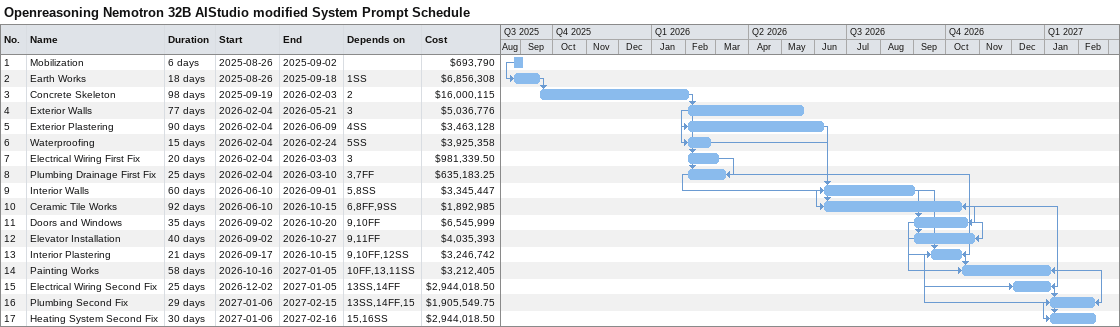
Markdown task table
Openreasoning Nemotron 32B AIStudio modified System Prompt Schedule

| ID | Task | Duration | Start | Finish | Predecessors | Cost ($) |
|---|---|---|---|---|---|---|
| 1 | Mobilization | 6d | 2025-08-26 | 2025-09-02 |  | 693790 |
| 2 | Earth Works | 18d | 2025-08-26 | 2025-09-18 | 1SS | 6856308 |
| 3 | Concrete Skeleton | 98d | 2025-09-19 | 2026-02-03 | 2 | 16000115 |
| 4 | Exterior Walls | 77d | 2026-02-04 | 2026-05-21 | 3 | 5036776 |
| 5 | Exterior Plastering | 90d | 2026-02-04 | 2026-06-09 | 4SS | 3463128 |
| 6 | Waterproofing | 15d | 2026-02-04 | 2026-02-24 | 5SS | 3925358 |
| 7 | Electrical Wiring First Fix | 20d | 2026-02-04 | 2026-03-03 | 3 | 981339.50 |
| 8 | Plumbing Drainage First Fix | 25d | 2026-02-04 | 2026-03-10 | 3, 7FF | 635183.25 |
| 9 | Interior Walls | 60d | 2026-06-10 | 2026-09-01 | 5, 8SS | 3345447 |
| 10 | Ceramic Tile Works | 92d | 2026-06-10 | 2026-10-15 | 6, 8FF, 9SS | 1892985 |
| 11 | Doors and Windows | 35d | 2026-09-02 | 2026-10-20 | 9, 10FF | 6545999 |
| 12 | Elevator Installation | 40d | 2026-09-02 | 2026-10-27 | 9, 11FF | 4035393 |
| 13 | Interior Plastering | 21d | 2026-09-17 | 2026-10-15 | 9, 10FF, 12SS | 3246742 |
| 14 | Painting Works | 58d | 2026-10-16 | 2027-01-05 | 10FF, 13, 11SS | 3212405 |
| 15 | Electrical Wiring Second Fix | 25d | 2026-12-02 | 2027-01-05 | 13SS, 14FF | 2944018.50 |
| 16 | Plumbing Second Fix | 29d | 2027-01-06 | 2027-02-15 | 13SS, 14FF, 15 | 1905549.75 |
| 17 | Heating System Second Fix | 30d | 2027-01-06 | 2027-02-16 | 15, 16SS | 2944018.50 |
